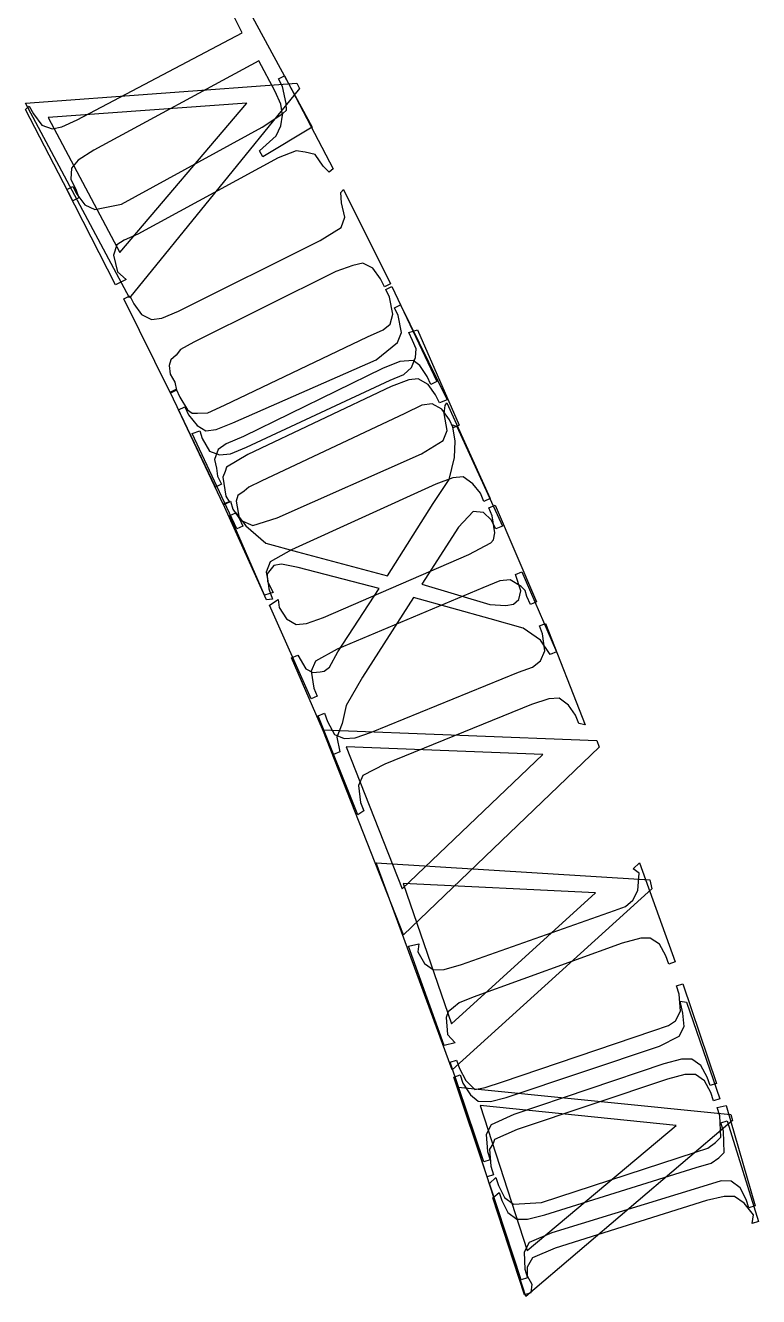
# Model space of a CAD drawing. Header units: millimetres. Extents: x -330 to 330, y -330 to 331.
# Drawn here: x 278.4 to 316.1, y 92.6 to 157.9 of the extents above; entities that cross this region are included whole.
import ezdxf

# ---------------------------------------------------------------- set-up
doc = ezdxf.new("R2010")
doc.units = ezdxf.units.MM
for name, color, linetype in [('Layer 1', 7, 'Continuous'), ('Layer 1 (2)', 7, 'Continuous'), ('Layer 1 (3)', 7, 'Continuous')]:
    doc.layers.add(name, color=color, linetype=linetype)

msp = doc.modelspace()

# ---------------------------------------------------------------- linework, layer by layer
at = {"layer": 'Layer 1'}
for p, q in [((288.222, 161.696, -90), (293.127, 152.642, -90)), ((289.534, 157.495, -90), (288.812, 158.922, -90)), ((281.061, 153.025, -90), (289.534, 157.495, -90)), ((290.385, 156.044, -90), (281.911, 151.454, -90)), ((291.231, 154.482, -90), (290.385, 156.044, -90)), ((291.51075, 153.831, -90), (291.231, 154.482, -90)), ((278.393, 153.554, -90), (278.591, 153.718, -90)), ((280.836, 148.851, -90), (278.393, 153.554, -90)), ((278.591, 153.718, -90), (278.803, 153.325, -90)), ((291.606, 153.252, -90), (291.51075, 153.831, -90)), ((278.803, 153.325, -90), (279.235, 152.74125, -90)), ((280.27175, 152.655375, -90), (281.061, 153.025, -90)), ((291.524125, 152.717125, -90), (291.606, 153.252, -90)), ((279.235, 152.74125, -90), (279.769, 152.558, -90)), ((279.769, 152.558, -90), (280.27175, 152.655375, -90)), ((290.424, 151.421, -90), (291.272, 152.198, -90)), ((293.127, 152.642, -90), (290.592, 151.111, -90)), ((291.272, 152.198, -90), (291.524125, 152.717125, -90)), ((281.111, 150.94925, -90), (280.755, 150.542, -90)), ((281.911, 151.454, -90), (281.111, 150.94925, -90)), ((290.592, 151.111, -90), (290.424, 151.421, -90)), ((280.755, 150.542, -90), (280.719875, 149.9795, -90)), ((280.719875, 149.9795, -90), (280.999, 149.399, -90)), ((281.138, 149.015, -90), (280.836, 148.851, -90)), ((280.999, 149.399, -90), (281.138, 149.015, -90)), ((296.907, 144.307, -90), (297.218, 144.455, -90)), ((297.1, 143.904, -90), (296.907, 144.307, -90)), ((297.218, 144.455, -90), (299.543, 139.576, -90)), ((297.266, 143.035, -90), (297.1, 143.904, -90)), ((297.136, 142.519, -90), (297.266, 143.035, -90)), ((296.770125, 142.23525, -90), (297.136, 142.519, -90)), ((288.623, 138.361, -90), (295.979, 141.866, -90)), ((295.979, 141.866, -90), (296.770125, 142.23525, -90)), ((297.63075, 140.599125, -90), (296.747, 140.254, -90)), ((298.324, 140.66, -90), (297.63075, 140.599125, -90)), ((298.669125, 140.39325, -90), (298.324, 140.66, -90)), ((299.036, 139.84, -90), (298.669125, 140.39325, -90)), ((296.747, 140.254, -90), (289.6, 136.749, -90)), ((299.232, 139.428, -90), (299.036, 139.84, -90)), ((285.831, 139.03, -90), (286.142, 139.178, -90)), ((286.142, 139.178, -90), (286.334, 138.775, -90)), ((299.543, 139.576, -90), (299.232, 139.428, -90)), ((288.156, 134.151, -90), (285.831, 139.03, -90)), ((286.334, 138.775, -90), (286.727, 138.119375, -90)), ((299.967, 138.348, -90), (300.047, 138.489, -90)), ((300.047, 138.489, -90), (302.273, 133.565, -90)), ((286.727, 138.119375, -90), (286.96625, 137.958109, -90)), ((286.96625, 137.958109, -90), (287.234, 137.946, -90)), ((287.234, 137.946, -90), (287.7635, 137.969375, -90)), ((287.7635, 137.969375, -90), (288.623, 138.361, -90)), ((299.917, 137.941, -90), (299.967, 138.348, -90)), ((300.067, 137.069, -90), (299.917, 137.941, -90)), ((289.6, 136.749, -90), (288.712, 136.37925, -90)), ((298.756, 135.868, -90), (299.859, 136.557, -90)), ((299.859, 136.557, -90), (300.067, 137.069, -90)), ((288.301, 136.095, -90), (288.108, 135.571, -90)), ((288.712, 136.37925, -90), (288.301, 136.095, -90)), ((291.331, 132.569, -90), (298.756, 135.868, -90)), ((288.108, 135.571, -90), (288.2085, 135.127125, -90)), ((288.2085, 135.127125, -90), (288.27, 134.711, -90)), ((288.27, 134.711, -90), (288.466, 134.299, -90)), ((300.359, 134.6265, -90), (299.492, 134.298, -90)), ((300.893, 134.676, -90), (300.359, 134.6265, -90)), ((301.39325, 134.325, -90), (300.893, 134.676, -90)), ((288.466, 134.299, -90), (288.156, 134.151, -90)), ((299.492, 134.298, -90), (292.067, 130.942, -90)), ((301.772, 133.839, -90), (301.39325, 134.325, -90)), ((301.959, 133.423, -90), (301.772, 133.839, -90)), ((288.554, 133.294, -90), (288.936, 133.436, -90)), ((290.779, 128.37, -90), (288.554, 133.294, -90)), ((288.936, 133.436, -90), (289.051, 133.029, -90)), ((302.273, 133.565, -90), (301.959, 133.423, -90)), ((289.051, 133.029, -90), (289.45075, 132.461625, -90)), ((290.077, 132.183, -90), (291.331, 132.569, -90)), ((289.45075, 132.461625, -90), (290.077, 132.183, -90)), ((292.067, 130.942, -90), (290.964, 130.311, -90)), ((290.964, 130.311, -90), (290.76, 129.79, -90)), ((290.76, 129.79, -90), (290.853875, 129.346125, -90)), ((290.853875, 129.346125, -90), (290.905, 128.927, -90)), ((290.905, 128.927, -90), (291.093, 128.402, -90)), ((291.093, 128.402, -90), (290.779, 128.37, -90)), ((293.684, 121.683, -90), (307.76, 121.145, -90)), ((297.826, 111.157, -90), (293.684, 121.683, -90)), ((304.989, 120.414, -90), (294.876, 120.813, -90)), ((294.876, 120.813, -90), (297.748, 113.516, -90)), ((307.876, 120.798, -90), (297.826, 111.157, -90)), ((307.76, 121.145, -90), (307.876, 120.798, -90)), ((297.748, 113.516, -90), (304.989, 120.414, -90)), ((312.038, 107.759, -90), (312.364, 107.706, -90)), ((312.18, 107.14, -90), (312.038, 107.759, -90)), ((312.24, 106.453, -90), (312.18, 107.14, -90)), ((312.364, 107.706, -90), (314.084, 102.745, -90)), ((311.983, 105.964, -90), (312.24, 106.453, -90)), ((310.979, 105.447, -90), (311.983, 105.964, -90)), ((303.097, 102.809, -90), (310.979, 105.447, -90)), ((300.406, 103.854, -90), (300.733, 103.964, -90)), ((302.126, 98.731, -90), (300.406, 103.854, -90)), ((300.733, 103.964, -90), (300.875, 103.541, -90)), ((312.286, 103.993375, -90), (311.39, 103.754, -90)), ((312.822, 103.989, -90), (312.286, 103.993375, -90)), ((313.291625, 103.66375, -90), (312.822, 103.989, -90)), ((300.875, 103.541, -90), (301.26325, 102.937875, -90)), ((311.39, 103.754, -90), (303.665, 101.161, -90)), ((313.612, 103.067, -90), (313.291625, 103.66375, -90)), ((301.26325, 102.937875, -90), (301.668, 102.61, -90)), ((301.668, 102.61, -90), (302.289875, 102.60675, -90)), ((302.289875, 102.60675, -90), (303.097, 102.809, -90)), ((313.757, 102.635, -90), (313.612, 103.067, -90)), ((314.084, 102.745, -90), (313.757, 102.635, -90)), ((314.126, 101.499, -90), (314.454, 101.602, -90)), ((314.259, 101.073, -90), (314.126, 101.499, -90)), ((314.454, 101.602, -90), (316.07, 96.445, -90)), ((302.504, 100.644, -90), (302.425375, 100.4385, -90)), ((303.665, 101.161, -90), (302.504, 100.644, -90)), ((314.302, 99.978, -90), (314.259, 101.073, -90)), ((302.425375, 100.4385, -90), (302.25, 100.146, -90)), ((302.25, 100.146, -90), (302.307, 99.273, -90)), ((314.035, 99.706, -90), (314.302, 99.978, -90)), ((302.307, 99.273, -90), (302.452, 98.841, -90)), ((312.864, 99.213, -90), (313.63775, 99.424625, -90)), ((313.63775, 99.424625, -90), (314.035, 99.706, -90)), ((302.452, 98.841, -90), (302.126, 98.731, -90)), ((305.088, 96.776, -90), (312.864, 99.213, -90)), ((302.418, 97.647, -90), (302.747, 97.933, -90)), ((302.747, 97.933, -90), (302.88, 97.507, -90)), ((304.034, 92.673, -90), (302.418, 97.647, -90)), ((302.88, 97.507, -90), (303.190625, 96.89775, -90)), ((313.398, 97.508, -90), (305.622, 95.072, -90)), ((314.29825, 97.72925, -90), (313.398, 97.508, -90)), ((314.834, 97.715, -90), (314.29825, 97.72925, -90)), ((315.323125, 97.379875, -90), (314.834, 97.715, -90)), ((315.813, 96.777, -90), (315.323125, 97.379875, -90)), ((303.190625, 96.89775, -90), (303.655, 96.56, -90)), ((304.188125, 96.5525, -90), (305.088, 96.776, -90)), ((315.742, 96.342, -90), (315.813, 96.777, -90)), ((303.655, 96.56, -90), (304.188125, 96.5525, -90)), ((316.07, 96.445, -90), (315.742, 96.342, -90)), ((305.622, 95.072, -90), (304.451, 94.578, -90)), ((304.186, 94.085, -90), (304.17325, 93.64275, -90)), ((304.451, 94.578, -90), (304.186, 94.085, -90)), ((304.17325, 93.64275, -90), (304.417, 93.211, -90)), ((304.363, 92.776, -90), (304.034, 92.673, -90)), ((304.417, 93.211, -90), (304.363, 92.776, -90))]:
    msp.add_line(p, q, dxfattribs=at)
at = {"layer": 'Layer 1 (2)'}
for p, q in [((278.406, 153.868), (292.337, 154.91)), ((292.337, 154.91), (292.485, 154.631)), ((292.485, 154.631), (283.735, 143.873)), ((283.735, 143.873), (278.406, 153.868)), ((289.772, 153.874), (279.571, 153.136)), ((283.243, 146.208), (289.772, 153.874)), ((279.571, 153.136), (283.243, 146.208)), ((298.088, 142.09), (298.538, 142.235)), ((298.277, 141.685), (298.088, 142.09)), ((298.472, 141.265), (298.277, 141.685)), ((298.538, 142.235), (300.684, 137.337)), ((298.436, 140.815), (298.472, 141.265)), ((298.235, 140.3), (298.436, 140.815)), ((297.139, 139.656), (297.847125, 139.93825)), ((297.847125, 139.93825), (298.235, 140.3)), ((289.754, 136.213), (297.139, 139.656)), ((299.291, 138.432), (298.7575, 138.36375)), ((299.793875, 138.16175), (299.291, 138.432)), ((297.894, 137.94), (290.509, 134.461)), ((298.7575, 138.36375), (297.894, 137.94)), ((300.179, 137.605), (299.793875, 138.16175)), ((300.372, 137.192), (300.179, 137.605)), ((300.684, 137.337), (300.372, 137.192)), ((286.969, 136.905), (287.354, 137.05)), ((289.253, 132.007), (286.969, 136.905)), ((287.354, 137.05), (287.469, 136.645)), ((287.469, 136.645), (287.857375, 136.00475)), ((287.857375, 136.00475), (288.362, 135.81)), ((288.362, 135.81), (288.924125, 135.872375)), ((288.924125, 135.872375), (289.754, 136.213)), ((289.64, 133.95), (289.306875, 133.727875)), ((289.87125, 134.145125), (289.64, 133.95)), ((290.509, 134.461), (289.87125, 134.145125)), ((289.306875, 133.727875), (289.216, 133.427)), ((289.216, 133.427), (289.372, 132.565)), ((302.21, 133.089), (302.526, 133.225)), ((302.526, 133.225), (304.661, 128.261)), ((289.372, 132.565), (289.564, 132.152)), ((302.386, 132.679), (302.21, 133.089)), ((302.52, 131.805), (302.386, 132.679)), ((289.564, 132.152), (289.253, 132.007)), ((301.188, 130.686), (302.303, 131.296)), ((302.303, 131.296), (302.445625, 131.447)), ((302.445625, 131.447), (302.52, 131.805)), ((293.703, 127.466), (301.188, 130.686)), ((302.767125, 129.3485), (301.894, 128.976)), ((303.302, 129.397), (302.767125, 129.3485)), ((303.867375, 129.055875), (303.302, 129.397)), ((301.894, 128.976), (294.408, 125.826)), ((304.076141, 128.841672), (303.867375, 129.055875)), ((304.165, 128.543), (304.076141, 128.841672)), ((290.939, 128.09), (291.386, 128.378)), ((293.074, 123.277), (290.939, 128.09)), ((291.386, 128.378), (291.432, 127.968)), ((291.432, 127.968), (291.8025, 127.39325)), ((304.345, 128.125), (304.165, 128.543)), ((304.661, 128.261), (304.345, 128.125)), ((291.8025, 127.39325), (292.299, 127.105)), ((292.83075, 127.151625), (293.703, 127.466)), ((292.299, 127.105), (292.83075, 127.151625)), ((304.804, 127.028), (305.122, 127.158)), ((304.972, 126.615), (304.804, 127.028)), ((305.122, 127.158), (307.157, 121.949)), ((305.087, 125.738), (304.972, 126.615)), ((294.408, 125.826), (293.294, 125.215)), ((304.86, 125.234), (305.087, 125.738)), ((293.294, 125.215), (293.081, 124.698)), ((293.081, 124.698), (293.21, 123.832)), ((303.734, 124.646), (304.459, 124.904375)), ((304.459, 124.904375), (304.86, 125.234)), ((296.185, 121.577), (303.734, 124.646)), ((293.39, 123.413), (293.074, 123.277)), ((293.21, 123.832), (293.39, 123.413)), ((304.406, 122.991), (296.857, 119.923)), ((305.28525, 123.28575), (304.406, 122.991)), ((305.821, 123.315), (305.28525, 123.28575)), ((306.31, 122.948875), (305.821, 123.315)), ((306.667, 122.444), (306.31, 122.948875)), ((293.437, 122.409), (293.756, 122.538)), ((295.472, 117.321), (293.437, 122.409)), ((293.756, 122.538), (293.925, 122.125)), ((293.925, 122.125), (294.28425, 121.454375)), ((306.839, 122.022), (306.667, 122.444)), ((294.28425, 121.454375), (294.774, 121.245)), ((295.34075, 121.280875), (296.185, 121.577)), ((307.157, 121.949), (306.839, 122.022)), ((294.774, 121.245), (295.34075, 121.280875)), ((296.857, 119.923), (295.731, 119.335)), ((295.731, 119.335), (295.508, 118.822)), ((295.508, 118.822), (295.619, 117.954)), ((295.791, 117.532), (295.472, 117.321)), ((295.619, 117.954), (295.791, 117.532)), ((309.627, 114.551), (309.951, 114.86)), ((309.926, 114.324), (309.627, 114.551)), ((309.858, 113.443), (309.926, 114.324)), ((309.951, 114.86), (311.782, 109.776)), ((309.225875, 112.6155), (309.611, 112.948)), ((309.611, 112.948), (309.858, 113.443)), ((300.796, 109.645), (308.669, 112.406)), ((308.669, 112.406), (309.225875, 112.6155)), ((310.494, 110.993), (310.0145, 110.98475)), ((310.97025, 110.677375), (310.494, 110.993)), ((298.084, 110.586), (298.615, 110.703)), ((299.915, 105.47), (298.084, 110.586)), ((298.615, 110.703), (298.559, 110.282)), ((309.067, 110.726), (301.401, 107.964)), ((310.0145, 110.98475), (309.067, 110.726)), ((311.304, 110.088), (310.97025, 110.677375)), ((298.559, 110.282), (298.89425, 109.686375)), ((298.89425, 109.686375), (299.372, 109.369)), ((311.458, 109.659), (311.304, 110.088)), ((311.782, 109.776), (311.458, 109.659)), ((299.372, 109.369), (299.905875, 109.38325)), ((299.905875, 109.38325), (300.796, 109.645)), ((311.849, 108.539), (312.175, 108.649)), ((311.992, 108.116), (311.849, 108.539)), ((312.175, 108.649), (313.904, 103.528)), ((301.401, 107.964), (300.679625, 107.666375)), ((312.054, 107.233), (311.992, 108.116)), ((300.113625, 107.212875), (300.008, 106.919)), ((300.385, 107.422), (300.113625, 107.212875)), ((300.679625, 107.666375), (300.385, 107.422)), ((311.797, 106.744), (312.054, 107.233)), ((300.008, 106.919), (300.085, 106.047)), ((310.637, 106.225), (311.432625, 106.50775)), ((311.432625, 106.50775), (311.797, 106.744)), ((300.085, 106.047), (300.475, 105.618)), ((302.917, 103.618), (310.637, 106.225)), ((300.475, 105.618), (299.915, 105.47)), ((300.225, 104.614), (300.551, 104.724)), ((301.954, 99.494), (300.225, 104.614)), ((300.551, 104.724), (300.694, 104.301)), ((311.209, 104.533), (303.488, 101.926)), ((312.10375, 104.773875), (311.209, 104.533)), ((312.64, 104.771), (312.10375, 104.773875)), ((313.11025, 104.44625), (312.64, 104.771)), ((300.694, 104.301), (301.017125, 103.680125)), ((313.432, 103.85), (313.11025, 104.44625)), ((313.578, 103.418), (313.432, 103.85)), ((301.017125, 103.680125), (301.488, 103.222)), ((301.488, 103.222), (302.022125, 103.316125)), ((302.022125, 103.316125), (302.917, 103.618)), ((313.904, 103.528), (313.578, 103.418)), ((303.488, 101.926), (302.328, 101.407)), ((313.946, 102.292), (314.4, 102.395)), ((314.08, 101.866), (313.946, 102.292)), ((314.124, 100.761), (314.08, 101.866)), ((314.4, 102.395), (315.899, 97.241)), ((302.328, 101.407), (302.074, 100.909)), ((302.074, 100.909), (302.134, 100.035)), ((313.857, 100.498), (314.124, 100.761)), ((302.134, 100.035), (302.28, 99.604)), ((304.916, 97.414), (312.826, 100.003)), ((312.826, 100.003), (313.454375, 100.208125)), ((313.454375, 100.208125), (313.857, 100.498)), ((302.28, 99.604), (301.954, 99.494)), ((302.245, 98.385), (302.573, 98.705)), ((302.573, 98.705), (302.707, 98.279)), ((303.87, 93.448), (302.245, 98.385)), ((302.707, 98.279), (303.0185, 97.67075)), ((313.434, 98.299), (305.453, 95.849)), ((314.1505, 98.522375), (313.434, 98.299)), ((314.66, 98.508), (314.1505, 98.522375)), ((315.12425, 98.17425), (314.66, 98.508)), ((315.434, 97.572), (315.12425, 98.17425)), ((303.0185, 97.67075), (303.483, 97.334)), ((303.483, 97.334), (304.916, 97.414)), ((315.571, 97.137), (315.434, 97.572)), ((315.899, 97.241), (315.571, 97.137)), ((304.283, 95.353), (304.019, 94.86)), ((305.453, 95.849), (304.283, 95.353)), ((304.019, 94.86), (304.061, 93.986)), ((304.198, 93.551), (303.87, 93.448)), ((304.061, 93.986), (304.198, 93.551))]:
    msp.add_line(p, q, dxfattribs=at)
at = {"layer": 'Layer 1 (3)'}
for p, q in [((291.395, 155.124, -140), (291.7, 155.284, -140)), ((291.602, 154.728, -140), (291.395, 155.124, -140)), ((291.7, 155.284, -140), (294.203, 150.494, -140)), ((291.8, 153.866, -140), (291.602, 154.728, -140)), ((291.623, 153.343, -140), (291.81725, 153.51975, -140)), ((291.81725, 153.51975, -140), (291.8, 153.866, -140)), ((290.557, 152.65, -140), (291.623, 153.343, -140)), ((283.336, 148.693, -140), (290.557, 152.65, -140)), ((291.385, 151.067, -140), (284.163, 147.15, -140)), ((292.300375, 151.4245, -140), (291.385, 151.067, -140)), ((292.762, 151.365, -140), (292.300375, 151.4245, -140)), ((293.277, 151.245375, -140), (292.762, 151.365, -140)), ((293.687, 150.645, -140), (293.277, 151.245375, -140)), ((294.003, 150.334, -140), (293.687, 150.645, -140)), ((294.203, 150.494, -140), (294.003, 150.334, -140)), ((280.522, 149.441, -140), (280.827, 149.601, -140)), ((280.827, 149.601, -140), (281.033, 149.205, -140)), ((283.025, 144.549, -140), (280.522, 149.441, -140)), ((281.033, 149.205, -140), (281.446625, 148.660125, -140)), ((294.606, 149.282, -140), (294.743, 149.435, -140)), ((294.634, 148.751, -140), (294.606, 149.282, -140)), ((294.743, 149.435, -140), (297.15, 144.596, -140)), ((281.446625, 148.660125, -140), (281.963, 148.41, -140)), ((281.963, 148.41, -140), (283.336, 148.693, -140)), ((294.815, 148.016, -140), (294.634, 148.751, -140)), ((294.627, 147.497, -140), (294.815, 148.016, -140)), ((284.163, 147.15, -140), (283.47225, 146.8345, -140)), ((293.548, 146.825, -140), (294.627, 147.497, -140)), ((283.098, 146.6, -140), (282.924, 146.069, -140)), ((283.47225, 146.8345, -140), (283.098, 146.6, -140)), ((286.252, 143.196, -140), (293.548, 146.825, -140)), ((282.924, 146.069, -140), (283.118, 145.215, -140)), ((295.729, 145.656, -140), (295.225, 145.534375, -140)), ((296.239125, 145.397875, -140), (295.729, 145.656, -140)), ((283.118, 145.215, -140), (283.565, 144.811, -140)), ((294.343, 145.226, -140), (287.047, 141.597, -140)), ((295.225, 145.534375, -140), (294.343, 145.226, -140)), ((296.639, 144.851, -140), (296.239125, 145.397875, -140)), ((283.565, 144.811, -140), (283.025, 144.549, -140)), ((296.842, 144.443, -140), (296.639, 144.851, -140)), ((297.15, 144.596, -140), (296.842, 144.443, -140)), ((283.449, 143.818, -140), (283.758, 143.971, -140)), ((285.856, 138.979, -140), (283.449, 143.818, -140)), ((283.758, 143.971, -140), (283.957, 143.571, -140)), ((283.957, 143.571, -140), (284.35875, 143.01825, -140)), ((284.35875, 143.01825, -140), (284.87, 142.758, -140)), ((285.398625, 142.83375, -140), (286.252, 143.196, -140)), ((297.361, 143.371, -140), (297.672, 143.518, -140)), ((297.552, 142.967, -140), (297.361, 143.371, -140)), ((297.672, 143.518, -140), (300.062, 138.632, -140)), ((284.87, 142.758, -140), (285.398625, 142.83375, -140)), ((297.715, 142.099, -140), (297.552, 142.967, -140)), ((297.517, 141.583, -140), (297.715, 142.099, -140)), ((286.37025, 141.216125, -140), (286.142, 140.926, -140)), ((287.047, 141.597, -140), (286.37025, 141.216125, -140)), ((296.425, 140.7, -140), (297.517, 141.583, -140)), ((285.860625, 140.70025, -140), (285.784, 140.398, -140)), ((285.784, 140.398, -140), (285.8315, 139.954875, -140)), ((286.142, 140.926, -140), (285.860625, 140.70025, -140)), ((289.058, 137.452, -140), (296.425, 140.7, -140)), ((285.8315, 139.954875, -140), (286.071, 139.541, -140)), ((298.582, 139.72, -140), (298.10475, 139.661125, -140)), ((299.087, 139.42175, -140), (298.582, 139.72, -140)), ((286.164, 139.132, -140), (285.856, 138.979, -140)), ((286.071, 139.541, -140), (286.164, 139.132, -140)), ((297.188, 139.318, -140), (289.821, 135.837, -140)), ((298.10475, 139.661125, -140), (297.188, 139.318, -140)), ((299.475, 138.897, -140), (299.087, 139.42175, -140)), ((299.67, 138.485, -140), (299.475, 138.897, -140)), ((300.062, 138.632, -140), (299.67, 138.485, -140)), ((286.268, 138.129, -140), (286.579, 138.276, -140)), ((288.577, 133.243, -140), (286.268, 138.129, -140)), ((286.579, 138.276, -140), (286.77, 137.873, -140)), ((286.77, 137.873, -140), (287.2275, 137.311875, -140)), ((287.2275, 137.311875, -140), (287.667, 137.041, -140)), ((287.667, 137.041, -140), (288.197125, 137.106625, -140)), ((288.197125, 137.106625, -140), (289.058, 137.452, -140)), ((300.345, 137.357, -140), (300.563, 137.265, -140)), ((300.4805, 136.507375, -140), (300.345, 137.357, -140)), ((300.563, 137.265, -140), (302.914, 132.144, -140)), ((300.448, 135.669, -140), (300.4805, 136.507375, -140)), ((289.821, 135.837, -140), (288.729, 135.187, -140)), ((288.729, 135.187, -140), (288.6615, 134.964375, -140)), ((300.160875, 134.542375, -140), (300.448, 135.669, -140)), ((288.6615, 134.964375, -140), (288.534, 134.663, -140)), ((288.534, 134.663, -140), (288.694, 133.686, -140)), ((299.354, 133.319, -140), (300.160875, 134.542375, -140)), ((288.888, 133.39, -140), (288.577, 133.243, -140)), ((288.694, 133.686, -140), (288.888, 133.39, -140)), ((297.007, 129.592, -140), (299.354, 133.319, -140)), ((288.893, 132.702, -140), (289.209, 132.839, -140)), ((290.675, 128.598, -140), (288.893, 132.702, -140)), ((289.209, 132.839, -140), (289.714, 132.166, -140)), ((301.398, 132.908, -140), (300.654, 132.098, -140)), ((301.942, 132.845, -140), (301.398, 132.908, -140)), ((302.320875, 132.4755, -140), (301.942, 132.845, -140)), ((289.714, 132.166, -140), (290.748, 131.275, -140)), ((300.654, 132.098, -140), (298.771, 129.172, -140)), ((302.57, 132.007, -140), (302.320875, 132.4755, -140)), ((302.914, 132.144, -140), (302.57, 132.007, -140)), ((290.748, 131.275, -140), (292.374, 130.826, -140)), ((292.374, 130.826, -140), (297.007, 129.592, -140)), ((291.166, 130.129, -140), (290.814, 129.702, -140)), ((291.545, 130.202, -140), (291.166, 130.129, -140)), ((292.406, 130.029, -140), (291.545, 130.202, -140)), ((296.564, 128.954, -140), (292.406, 130.029, -140)), ((290.814, 129.702, -140), (290.8345, 129.30625, -140)), ((290.8345, 129.30625, -140), (291.119, 128.735, -140)), ((303.585, 129.669, -140), (303.901, 129.806, -140)), ((303.856, 128.824, -140), (303.585, 129.669, -140)), ((303.901, 129.806, -140), (305.682, 125.702, -140)), ((291.119, 128.735, -140), (290.675, 128.598, -140)), ((294.447, 125.702, -140), (296.564, 128.954, -140)), ((298.771, 129.172, -140), (302.266, 128.121, -140)), ((303.745, 128.39, -140), (303.856, 128.824, -140)), ((298.342, 128.478, -140), (295.717, 124.388, -140)), ((302.274, 127.386, -140), (298.342, 128.478, -140)), ((302.266, 128.121, -140), (303.088, 128.08, -140)), ((303.088, 128.08, -140), (303.473, 128.151, -140)), ((303.473, 128.151, -140), (303.745, 128.39, -140)), ((303.973, 126.907, -140), (302.274, 127.386, -140)), ((304.868, 126.292, -140), (303.973, 126.907, -140)), ((305.366, 125.565, -140), (304.868, 126.292, -140)), ((292.071, 125.381, -140), (292.387, 125.518, -140)), ((294.227, 120.415, -140), (292.071, 125.381, -140)), ((292.387, 125.518, -140), (292.808, 124.829, -140)), ((294.014, 124.907, -140), (294.447, 125.702, -140)), ((305.682, 125.702, -140), (305.366, 125.565, -140)), ((292.808, 124.829, -140), (293.17, 124.636, -140)), ((293.7425, 124.69575, -140), (294.014, 124.907, -140)), ((293.17, 124.636, -140), (293.54, 124.66, -140)), ((293.54, 124.66, -140), (293.7425, 124.69575, -140)), ((295.717, 124.388, -140), (294.882, 122.944875, -140)), ((294.882, 122.944875, -140), (294.665, 122.014, -140)), ((294.665, 122.014, -140), (294.4, 121.310375, -140)), ((294.4, 121.310375, -140), (294.543, 120.552, -140)), ((294.543, 120.552, -140), (294.227, 120.415, -140)), ((300.317, 104.234, -140), (296.421, 114.853, -140)), ((296.421, 114.853, -140), (310.481, 113.986, -140)), ((297.803, 113.805, -140), (300.293, 106.593, -140)), ((307.694, 113.32, -140), (297.803, 113.805, -140)), ((310.481, 113.986, -140), (310.59, 113.53, -140)), ((300.293, 106.593, -140), (307.694, 113.32, -140)), ((310.59, 113.53, -140), (300.317, 104.234, -140)), ((304.103, 92.581, -140), (300.624, 103.343, -140)), ((300.624, 103.343, -140), (314.64, 101.93, -140)), ((301.76, 102.4, -140), (304.172, 94.939, -140)), ((311.828, 101.373, -140), (301.76, 102.4, -140)), ((314.64, 101.93, -140), (314.737, 101.629, -140)), ((314.737, 101.629, -140), (304.103, 92.581, -140)), ((304.172, 94.939, -140), (311.828, 101.373, -140))]:
    msp.add_line(p, q, dxfattribs=at)

doc.saveas('drawing.dxf')
